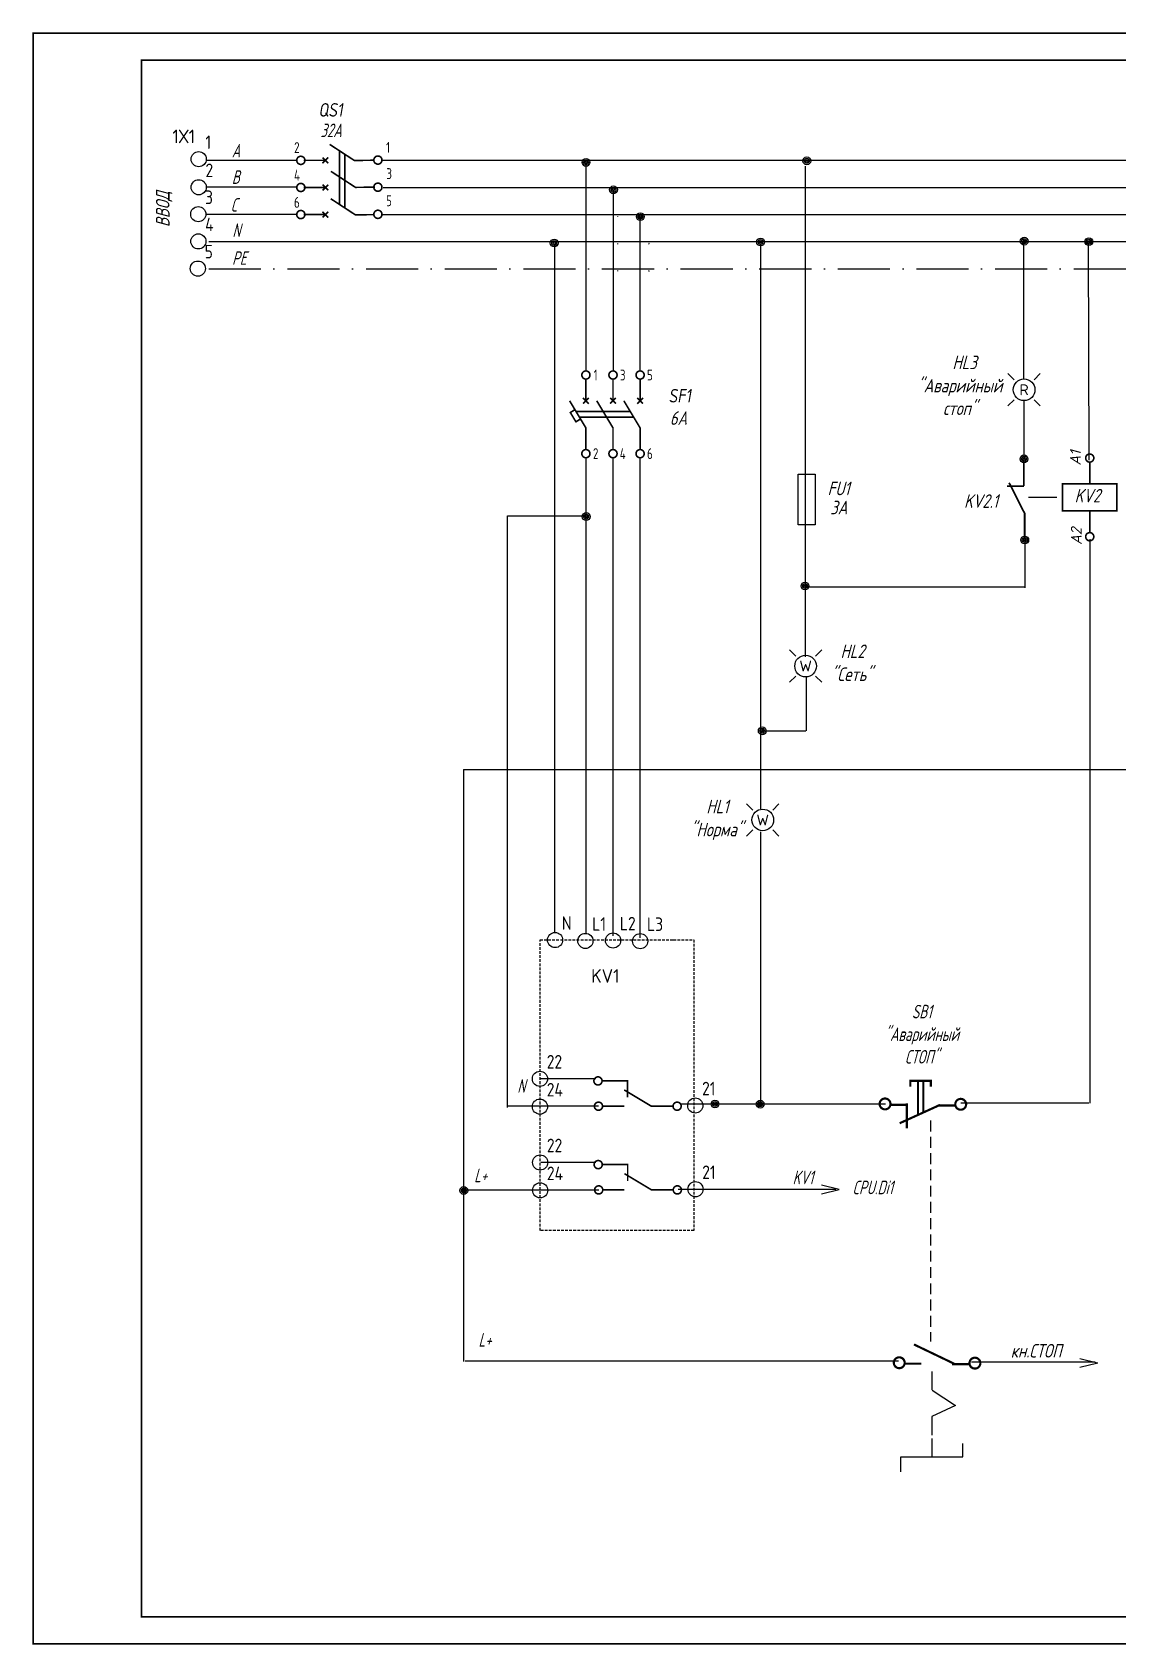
# Model space of a CAD drawing. Header units: millimetres. Extents: x 1510 to 10524, y 7125 to 13164.
# Drawn here: x 3868.4 to 4068.5, y 9989.3 to 10286.6 of the extents above; entities that cross this region are included whole.
import ezdxf
from ezdxf.enums import TextEntityAlignment as Align

# ---------------------------------------------------------------- set-up
doc = ezdxf.new("R2010")
doc.units = ezdxf.units.MM
doc.header["$LTSCALE"] = 4
for name, pattern in [('ACAD_ISO02W100', [15, 12, -3]), ('ACAD_ISO10W100', [18, 12, -3, 0, -3]), ('DASHED', [0.75, 0.5, -0.25]), ('HIDDEN2', [0.1875, 0.125, -0.0625])]:
    doc.linetypes.add(name, pattern=pattern)
for name, color, linetype in [("Contact's", 104, 'Continuous'), ('MISC', 2, 'Continuous'), ('RED_2.5mm^2', 1, 'Continuous'), ('SYMS', 7, 'Continuous'), ('TAGS', 51, 'Continuous'), ('TERMS', 4, 'Continuous')]:
    doc.layers.add(name, color=color, linetype=linetype)
doc.styles.add('ISOCPEUR25.10.00', font='isocpeur.ttf', dxfattribs={"height": 2.5})
doc.styles.add('Simplex00.10.00', font='simplex.shx')
doc.styles.add('Simplex25.085.00', font='simplex.shx', dxfattribs={"width": 0.85, "oblique": 15, "height": 2.5})
doc.styles.add('Simplex25.085.15', font='', dxfattribs={"width": 0.85, "oblique": 15, "height": 2.5})
doc.styles.add('Tah25.10.00', font='tahoma.ttf', dxfattribs={"height": 2.5})
doc.styles.add('WD', font='romans.shx')
doc.styles.add('ГОСТ', font='isocpeur.ttf', dxfattribs={"oblique": 15})
doc.styles.get('Simplex25.085.15').set_extended_font_data('GOST type A')

# ---------------------------------------------------------------- blocks, each defined once
blk = doc.blocks.new('Формат А3')
at = {"color": 0, "linetype": 'Continuous', "const_width": 0.3}
for points in [[(-420, 297), (0, 297), (0, 0), (-420, 0)], [(-400, 5), (-400, 292), (-5, 292), (-5, 5)]]:
    blk.add_lwpolyline(points, close=True, dxfattribs=at)
at = {"color": 0, "linetype": 'Continuous', "style": 'Simplex00.10.00', "oblique": 15}
blk.add_text('Формат А3', height=2.5, dxfattribs=at).set_placement((-33.67, 2.75), align=Align.MIDDLE_CENTER)
blk = doc.blocks.new('S3')
at = {"color": 0, "linetype": 'Continuous', "lineweight": -2, "const_width": 0.3}
for points in [[(5.22, -0.02), (9.75, -2.98), (13.35, -2.96)], [(0.45, -2.97), (4.45, -2.97)], [(3.91, -2.45), (4.97, -3.51)], [(3.91, -3.51), (4.97, -2.45)], [(7.04, -1.19), (7.04, -11.19)], [(8.04, -1.82), (8.04, -11.82)], [(5.45, -4.99), (9.98, -7.95), (13.57, -7.93)], [(0.45, -7.97), (4.45, -7.97)], [(3.91, -7.45), (4.97, -8.51)], [(3.91, -8.51), (4.97, -7.45)], [(5.42, -10.04), (9.94, -13), (13.54, -12.98)], [(0.45, -12.97), (4.45, -12.97)], [(3.91, -12.45), (4.97, -13.51)], [(3.91, -13.51), (4.97, -12.45)]]:
    blk.add_lwpolyline(points, dxfattribs=at)
for points in [[(-0.09, -2.22, -1), (-0.09, -3.72, -1)], [(14.12, -2.17, -1), (14.12, -3.67, -1)], [(-0.09, -7.22, -1), (-0.09, -8.72, -1)], [(14.12, -7.17, -1), (14.12, -8.67, -1)], [(-0.09, -12.22, -1), (-0.09, -13.72, -1)], [(14.12, -12.17, -1), (14.12, -13.67, -1)]]:
    blk.add_lwpolyline(points, format="xyb", close=True, dxfattribs=at)
at = {"color": 0, "linetype": 'Continuous', "lineweight": -2, "style": 'Simplex25.085.00', "oblique": 10, "width": 0.8, "flags": 4}
blk.add_attdef('ЭЛЕМЕНТ', text='', height=2.5, dxfattribs=at).set_placement((13.69, 5.78), align=Align.MIDDLE_RIGHT)
at = {"color": 5, "linetype": 'Continuous', "lineweight": -2, "style": 'Simplex25.085.00', "oblique": 10, "width": 0.8, "flags": 4}
blk.add_attdef('ТОК', text='', height=2.5, dxfattribs=at).set_placement((10.91, 2.33), align=Align.MIDDLE_RIGHT)
at = {"color": 0, "linetype": 'Continuous', "lineweight": 9, "style": 'ISOCPEUR25.10.00', "oblique": 10, "width": 0.85, "flags": 5}
blk.add_attdef('ТИП', text='', height=2.5, dxfattribs=at).set_placement((-4, -6), align=Align.MIDDLE_RIGHT)
at = {"layer": "Contact's", "linetype": 'Continuous', "lineweight": 9, "style": 'Simplex00.10.00', "width": 0.7, "flags": 8}
for tag, p in [('#(2)', (-0.82, -0.62)), ('#(1)', (16, -0.59)), ('#(4)', (-0.79, -5.69)), ('#(3)', (16.21, -5.4)), ('#(6)', (-0.82, -10.72)), ('#(5)', (16.17, -10.41))]:
    blk.add_attdef(tag, text='', height=2, dxfattribs=at).set_placement(p, align=Align.MIDDLE)
blk = doc.blocks.new('HT0002')
blk.add_circle((0, 0), 0.0699)
at = {"style": 'WD'}
for tag, p, width in [('INST', (0.062, 0.42), 0.7), ('LOC', (0.062, 0.25), 0.7), ('DESC1', (0.053, -0.385), 0.8)]:
    blk.add_attdef(tag, p, '', height=0.125, dxfattribs=dict(at, width=width))
at = {"linetype": 'Continuous', "style": 'WD'}
for tag, p, height, width, flags in [('TERM01', (0.062, 0.094), 0.125, 0.8, 8), ('TAGSTRIP', (0.053, -0.229), 0.125, 0.9, 8), ('CAT', (0.213, -0.406), 0.109, 0.8, 1), ('DESC2', (0.053, -0.541), 0.125, 0.8, 8), ('DESC3', (0.053, -0.698), 0.125, 0.8, 8)]:
    blk.add_attdef(tag, p, '', height=height, dxfattribs=dict(at, width=width, flags=flags))
at = {"style": 'WD', "flags": 1}
for tag, p, height in [('X4TERM01', (-0.07, 0), 0.0125), ('X4TERMDESC01', (-0.055, -0.023), 0.025), ('X2TERMDESC01', (-0.006, 0.029), 0.025), ('STRIPSEQ', (0, 0), 0.00125), ('X2TERM01', (0, 0.07), 0.0125), ('X2PIN01', (0.033, 0.084), 0.0125), ('X1TERMDESC01', (0.039, 0.007), 0.025), ('X1TERM01', (0.07, 0), 0.0125), ('X1PIN01', (0.087, 0.016), 0.0125), ('X4PIN01', (-0.114, -0.038), 0.0125), ('LINKTERM', (0, -0.002), 0.00125), ('X8TERM01', (0, -0.07), 0.0125), ('X8TERMDESC01', (0, -0.054), 0.025), ('X8PIN01', (0.026, -0.096), 0.0125)]:
    blk.add_attdef(tag, p, '', height=height, dxfattribs=at)
at = {"linetype": 'Continuous', "style": 'WD', "width": 0.8, "flags": 1}
blk.add_attdef('MFG', text='', height=0.109, dxfattribs=at).set_placement((0.088, -0.406), align=Align.RIGHT)
at = {"style": 'WD', "width": 0.7, "flags": 1}
blk.add_attdef('ASSYCODE', (0.062, -0.281), '', height=0.01, dxfattribs=at)
blk = doc.blocks.new('VT0002')
blk.add_circle((0, 0), 0.0699)
at = {"style": 'WD'}
for tag, p, width in [('INST', (0.062, 0.42), 0.7), ('LOC', (0.062, 0.25), 0.7), ('DESC1', (0.053, -0.385), 0.8)]:
    blk.add_attdef(tag, p, '', height=0.125, dxfattribs=dict(at, width=width))
at = {"linetype": 'Continuous', "style": 'WD'}
for tag, p, height, width, flags in [('TERM01', (0.062, 0.094), 0.125, 0.8, 8), ('TAGSTRIP', (0.053, -0.229), 0.125, 0.9, 8), ('CAT', (0.213, -0.406), 0.109, 0.8, 1), ('DESC2', (0.053, -0.541), 0.125, 0.8, 8), ('DESC3', (0.053, -0.698), 0.125, 0.8, 8)]:
    blk.add_attdef(tag, p, '', height=height, dxfattribs=dict(at, width=width, flags=flags))
at = {"style": 'WD', "flags": 1}
for tag, p, height in [('X4TERM01', (-0.07, 0), 0.0125), ('X4TERMDESC01', (-0.055, -0.023), 0.025), ('X2TERMDESC01', (-0.006, 0.029), 0.025), ('STRIPSEQ', (0, 0), 0.00125), ('X2TERM01', (0, 0.07), 0.0125), ('X2PIN01', (0.033, 0.084), 0.0125), ('X1TERMDESC01', (0.041, -0.003), 0.025), ('X1TERM01', (0.07, 0), 0.0125), ('X1PIN01', (0.087, 0.016), 0.0125), ('X4PIN01', (-0.114, -0.038), 0.0125), ('LINKTERM', (0, -0.002), 0.00125), ('X8TERM01', (0, -0.07), 0.0125), ('X8TERMDESC01', (0, -0.054), 0.025), ('X8PIN01', (0.026, -0.096), 0.0125)]:
    blk.add_attdef(tag, p, '', height=height, dxfattribs=at)
at = {"linetype": 'Continuous', "style": 'WD', "width": 0.8, "flags": 1}
blk.add_attdef('MFG', text='', height=0.109, dxfattribs=at).set_placement((0.088, -0.406), align=Align.RIGHT)
at = {"style": 'WD', "width": 0.7, "flags": 1}
blk.add_attdef('ASSYCODE', (0.062, -0.281), '', height=0.01, dxfattribs=at)
blk = doc.blocks.new('NO_C')
at = {"color": 0, "linetype": 'Continuous', "lineweight": -2, "const_width": 0.3}
for points in [[(13.9, 2.16, -1), (12.4, 2.16, -1)], [(9.24, -12.43, -1), (7.74, -12.43, -1)], [(13.9, -12.34, -1), (12.4, -12.34, -1)]]:
    blk.add_lwpolyline(points, format="xyb", close=True, dxfattribs=at)
for points in [[(13.15, 1.41), (13.15, -2.59), (10.15, -7.59)], [(11.53, -7), (8.34, -7)], [(8.49, -6.96), (8.49, -11.68)], [(13.15, -7.59), (13.15, -11.59)]]:
    blk.add_lwpolyline(points, dxfattribs=at)
at = {"color": 0, "linetype": 'Continuous', "lineweight": -2, "style": 'Simplex25.085.00', "oblique": 10, "width": 0.8, "flags": 4}
blk.add_attdef('ЭЛЕМЕНТ', text='', height=2.5, dxfattribs=at).set_placement((8, 5.48), align=Align.MIDDLE)
at = {"color": 0, "linetype": 'Continuous', "lineweight": 9, "style": 'ISOCPEUR25.10.00', "oblique": 10, "width": 0.85, "flags": 5}
blk.add_attdef('ТИП', text='', height=2.5, dxfattribs=at).set_placement((8, 5.48), align=Align.MIDDLE)
at = {"layer": "Contact's", "linetype": 'Continuous', "lineweight": 9, "style": 'Simplex00.10.00', "width": 0.7, "flags": 4}
for tag, p in [('#(11/ПОДВ.)', (15.47, 2.67)), ('#(14/НЕПОД.)', (7.37, -10.14)), ('#(14/НЕПОД.)', (15.79, -12.21))]:
    blk.add_attdef(tag, text='', height=2, dxfattribs=at).set_placement(p, align=Align.MIDDLE)
blk = doc.blocks.new('WDDOT')
for radius in [0.72, 0.449, 0.223]:
    blk.add_circle((0, 0), radius)
blk = doc.blocks.new('QF - выкл. автоматич. (3пол.)')
at = {"color": 0, "linetype": 'Continuous', "lineweight": -2, "const_width": 0.3}
for points in [[(-0.75, -0.75, -1), (0.75, -0.75, -1)], [(4.25, -0.75, -1), (5.75, -0.75, -1)], [(9.25, -0.75, -1), (10.75, -0.75, -1)], [(-0.75, -15.25, -1), (0.75, -15.25, -1)], [(4.25, -15.25, -1), (5.75, -15.25, -1)], [(9.25, -15.25, -1), (10.75, -15.25, -1)]]:
    blk.add_lwpolyline(points, format="xyb", close=True, dxfattribs=at)
for points in [[(0, -5.5), (0, -1.5)], [(5, -5.5), (5, -1.5)], [(10, -5.5), (10, -1.5)], [(0, -14.5), (0, -10.5), (-3, -5.5)], [(-0.53, -6.03), (0.53, -4.97)], [(0.53, -6.03), (-0.53, -4.97)], [(5, -14.5), (5, -10.5), (2, -5.5)], [(4.47, -6.03), (5.53, -4.97)], [(5.53, -6.03), (4.47, -4.97)], [(10, -14.5), (10, -10.5), (7, -5.5)], [(9.47, -6.03), (10.53, -4.97)], [(10.53, -6.03), (9.47, -4.97)], [(-2.01, -7.14), (-2.87, -7.66), (-1.84, -9.37), (-0.99, -8.86)], [(-1.8, -7.5), (8.2, -7.5)], [(-1.2, -8.5), (8.8, -8.5)]]:
    blk.add_lwpolyline(points, dxfattribs=at)
at = {"color": 0, "linetype": 'Continuous', "lineweight": -2, "style": 'Simplex25.085.00', "oblique": 10, "width": 0.8, "flags": 4}
blk.add_attdef('ЭЛЕМЕНТ', text='', height=2.5, dxfattribs=at).set_placement((-4, -6), align=Align.MIDDLE_RIGHT)
at = {"color": 0, "linetype": 'Continuous', "lineweight": 9, "style": 'ISOCPEUR25.10.00', "oblique": 10, "width": 0.85, "flags": 5}
blk.add_attdef('ТИП', text='', height=2.5, dxfattribs=at).set_placement((-4, -6), align=Align.MIDDLE_RIGHT)
at = {"color": 5, "linetype": 'Continuous', "lineweight": -2, "style": 'Simplex25.085.00', "oblique": 10, "width": 0.8, "flags": 4}
blk.add_attdef('ТОК', text='', height=2.5, dxfattribs=at).set_placement((-4, -11.25), align=Align.MIDDLE_RIGHT)
at = {"layer": "Contact's", "linetype": 'Continuous', "lineweight": 9, "style": 'Simplex00.10.00', "width": 0.7, "flags": 8}
for tag, p in [('#(1)', (1.8, -0.75)), ('#(3)', (6.8, -0.75)), ('#(5)', (11.8, -0.75)), ('#(2)', (1.8, -15.25)), ('#(4)', (6.8, -15.25)), ('#(6)', (11.8, -15.25))]:
    blk.add_attdef(tag, text='', height=2, dxfattribs=at).set_placement(p, align=Align.MIDDLE)
blk = doc.blocks.new('HLT1R')
for p, q in [((-0.115, 0.115), (-0.186, 0.186)), ((0.115, 0.115), (0.186, 0.186)), ((-0.115, -0.115), (-0.186, -0.186)), ((0.115, -0.115), (0.186, -0.186))]:
    blk.add_line(p, q)
blk.add_circle((0, 0), 0.125)
at = {"style": 'WD', "width": 0.7}
for tag, p in [('INST', (0.006, 0.528)), ('LOC', (0.006, 0.359))]:
    blk.add_attdef(tag, text='', height=0.125, dxfattribs=at).set_placement(p, align=Align.CENTER)
at = {"style": 'WD'}
blk.add_attdef('TAG1', text='', height=0.125, dxfattribs=at).set_placement((0, 0.202), align=Align.CENTER)
blk.add_attdef('COLOR', text='', height=0.125, dxfattribs=at).set_placement((0, 0), align=Align.MIDDLE)
at = {"style": 'WD', "flags": 1}
for tag, p in [('X4TERM01', (-0.125, 0)), ('X1TERM02', (0.125, 0))]:
    blk.add_attdef(tag, p, '', height=0.0125, dxfattribs=at)
at = {"linetype": 'Continuous', "style": 'WD', "flags": 9}
blk.add_attdef('ASSYCODE', text='', height=0.01, dxfattribs=at).set_placement((-0.003, 0.098), align=Align.CENTER)
at = {"style": 'WD', "flags": 9}
blk.add_attdef('FAMILY', text='', height=0.01, dxfattribs=at).set_placement((-0.005, 0.161), align=Align.CENTER)
at = {"linetype": 'Continuous', "style": 'WD', "flags": 1}
for tag, p in [('MFG', (0, 0.121)), ('CAT', (0, 0.14))]:
    blk.add_attdef(tag, text='', height=0.01, dxfattribs=at).set_placement(p, align=Align.MIDDLE)
at = {"style": 'WD'}
for tag, p, width in [('DESC1', (1.125, 0), 0.9), ('WDTAGALT', (1.125, -0.312), 0.7)]:
    blk.add_attdef(tag, p, '', height=0.125, dxfattribs=dict(at, width=width))
at = {"linetype": 'Continuous', "style": 'WD', "flags": 8}
blk.add_attdef('TERM01', text='', height=0.125, dxfattribs=at).set_placement((-0.175, -0.031), align=Align.TOP_RIGHT)
blk.add_attdef('TERM02', text='', height=0.125, dxfattribs=at).set_placement((0.175, -0.031), align=Align.TOP_LEFT)
at = {"style": 'WD', "width": 0.9}
blk.add_attdef('DESC2', text='', height=0.125, dxfattribs=at).set_placement((1.125, -0.031), align=Align.TOP_LEFT)
blk = doc.blocks.new('Coil')
at = {"color": 0, "linetype": 'Continuous', "lineweight": -2, "const_width": 0.3}
blk.add_lwpolyline([(5.5, -5), (10.5, -5), (10.5, 5), (5.5, 5)], close=True, dxfattribs=at)
for points in [[(0.75, -0.75, -1), (0.75, 0.75, -1)], [(15.25, -0.75, -1), (15.25, 0.75, -1)]]:
    blk.add_lwpolyline(points, format="xyb", close=True, dxfattribs=at)
for points in [[(5.5, 0), (1.5, 0)], [(10.5, 0), (14.5, 0)]]:
    blk.add_lwpolyline(points, dxfattribs=at)
at = {"color": 0, "linetype": 'Continuous', "lineweight": -2, "style": 'Simplex25.085.00', "oblique": 10, "width": 0.8, "flags": 4}
blk.add_attdef('ЭЛЕМЕНТ', text='', height=2.5, dxfattribs=at).set_placement((8, 7.5), align=Align.MIDDLE)
at = {"color": 0, "linetype": 'Continuous', "lineweight": 9, "style": 'ISOCPEUR25.10.00', "oblique": 10, "width": 0.85, "flags": 5}
blk.add_attdef('ТИП', text='', height=2.5, dxfattribs=at).set_placement((8, 7.5), align=Align.MIDDLE)
at = {"color": 0, "linetype": 'Continuous', "lineweight": 9, "style": 'Tah25.10.00', "width": 0.8, "flags": 8}
blk.add_attdef('ОБМОТКА', text='', height=2.5, dxfattribs=at).set_placement((8, 0), align=Align.MIDDLE)
at = {"layer": "Contact's", "linetype": 'Continuous', "lineweight": 9, "style": 'Simplex00.10.00', "width": 0.7, "flags": 8}
for tag, p in [('#(A1/L)', (0.75, -2.3)), ('#(A2/N)', (15.25, -2.3))]:
    blk.add_attdef(tag, text='', height=2, dxfattribs=at).set_placement(p, align=Align.MIDDLE)

msp = doc.modelspace()

# ---------------------------------------------------------------- linework, layer by layer
at = {"color": 1, "linetype": 'Continuous', "ltscale": 0.6}
for p, q in [((3917.17, 10263.03), (3900.59, 10263.03)), ((3917.17, 10258.06), (3900.59, 10258.06)), ((3917.17, 10253.03), (3900.53, 10253.03)), ((4051.25, 10222.81), (4051.25, 10248.41)), ((4063.12, 10247.76), (4063.2, 10207.73)), ((4051.27, 10207.99), (4051.27, 10218.7)), ((3956, 10197.48), (3970.51, 10197.48)), ((4051.4, 10193.04), (4051.4, 10184.19)), ((4063.45, 10089.2), (4063.45, 10193.18)), ((4051.35, 10184.35), (4011.02, 10184.35)), ((4011.07, 10167.73), (4011.07, 10157.85)), ((4003.06, 10157.85), (4011.05, 10157.85)), ((3947.94, 10150.71), (3947.94, 10041.6))]:
    msp.add_line(p, q, dxfattribs=at)
at = {"color": 1, "ltscale": 1.2}
for p, q in [((4010.97, 10171.48), (4010.97, 10261.93)), ((3980.48, 10224.2), (3980.48, 10252.65))]:
    msp.add_line(p, q, dxfattribs=at)
at = {"color": 3, "linetype": 'Continuous', "ltscale": 0.6}
msp.add_line((4003.06, 10158.21), (4003.06, 10157.78), dxfattribs=at)
at = {"linetype": 'DASHED'}
msp.add_line((4033.99, 10085.98), (4033.99, 10045.26), dxfattribs=at)
at = {"linetype": 'Continuous', "ltscale": 0.6}
for p, q in [((4034.29, 10039.72), (4034.29, 10036.33)), ((4034.33, 10036.3), (4038.61, 10033.45)), ((4038.61, 10033.45), (4034.24, 10031.4)), ((4034.24, 10031.4), (4034.24, 10028.01)), ((4034.25, 10027.37), (4034.25, 10023.99)), ((4039.99, 10024.02), (4039.99, 10026.45)), ((4028.52, 10024.01), (4039.97, 10024.01)), ((4028.54, 10021.24), (4028.54, 10024.02))]:
    msp.add_line(p, q, dxfattribs=at)
at = {"ltscale": 0.2, "const_width": 0.33}
for points in [[(4051.23, 10202.96), (4051.23, 10207.58)], [(4051.39, 10193.13), (4051.38, 10197.93), (4048.52, 10203.58)], [(4051.23, 10202.96), (4048.11, 10202.96)]]:
    msp.add_lwpolyline(points, dxfattribs=at)
at = {"linetype": 'Continuous', "ltscale": 0.6}
msp.add_lwpolyline([(4009.63, 10205.14), (4012.74, 10205.14), (4012.74, 10195.84), (4009.63, 10195.84)], close=True, dxfattribs=at)
at = {"color": 1, "linetype": 'Continuous', "ltscale": 0.6}
msp.add_lwpolyline([(3947.94, 10150.71), (4159.13, 10150.71)], dxfattribs=at)
at = {"linetype": 'HIDDEN2'}
msp.add_lwpolyline([(3986.6, 10119.34), (3990.41, 10119.34), (3990.41, 10065.73), (3962.02, 10065.73), (3962.02, 10119.34), (3986.6, 10119.34)], dxfattribs=at)
at = {"const_width": 0.4}
for points in [[(4030.29, 10092.27), (4030.29, 10093.32), (4034.09, 10093.32), (4034.09, 10092.26)], [(4031.71, 10093.3), (4031.71, 10087.16)], [(4032.71, 10093.3), (4032.71, 10087.56)], [(4026.47, 10088.88), (4029.72, 10088.88)], [(4028.34, 10085.5), (4035.75, 10088.87)], [(4029.65, 10089.14), (4029.65, 10084.56)], [(4035.35, 10088.78), (4038.59, 10088.78)], [(4030.96, 10044.72), (4038.38, 10041.16)], [(4029.1, 10041.16), (4032.34, 10041.16)], [(4037.98, 10041.07), (4041.22, 10041.07)]]:
    msp.add_lwpolyline(points, dxfattribs=at)
for points in [[(4026.64, 10089.06, 1), (4024.64, 10089.06, 1), (4026.64, 10089.06, 1)], [(4040.59, 10088.99, 1), (4038.59, 10088.99, 1), (4040.59, 10088.99, 1)], [(4029.26, 10041.34, 1), (4027.26, 10041.34, 1), (4029.26, 10041.34, 1)], [(4043.21, 10041.27, 1), (4041.21, 10041.27, 1), (4043.21, 10041.27, 1)]]:
    msp.add_lwpolyline(points, format="xyb", dxfattribs=at)
at = {"layer": 'RED_2.5mm^2', "linetype": 'Continuous', "ltscale": 0.2}
for p, q in [((3933.07, 10263.05), (4274.55, 10263.05)), ((3970.51, 10224.35), (3970.51, 10262.65)), ((3933.12, 10258.05), (4274.55, 10258.05)), ((3975.56, 10224.36), (3975.56, 10257.6)), ((3933.01, 10253.05), (4274.66, 10253.05)), ((3900.95, 10248.05), (4274.55, 10248.05)), ((3964.74, 10120.67), (3964.74, 10247.65)), ((4002.65, 10247.49), (4002.65, 10143.45)), ((3970.51, 10120.48), (3970.51, 10208.16)), ((3975.49, 10120.03), (3975.49, 10208.15)), ((3980.5, 10119.7), (3980.5, 10208.03)), ((3956, 10088.41), (3956, 10197.48)), ((4002.7, 10139.2), (4002.7, 10088.76)), ((3962.16, 10093.77), (3972.31, 10093.77)), ((3972.81, 10088.65), (3955.97, 10088.65)), ((4025.72, 10089), (3987.85, 10089)), ((4063.24, 10089.2), (4039.62, 10089.2)), ((3962.2, 10078.34), (3972.34, 10078.34)), ((3972.88, 10073.15), (3948.03, 10073.15)), ((4016.54, 10073.31), (3987.47, 10073.31)), ((4028.09, 10041.65), (3948.2, 10041.65)), ((4064.36, 10041.44), (4041.57, 10041.44))]:
    msp.add_line(p, q, dxfattribs=at)
at = {"layer": 'RED_2.5mm^2', "linetype": 'ACAD_ISO10W100', "ltscale": 0.2}
msp.add_line((3900.95, 10243.05), (4274.66, 10243.05), dxfattribs=at)
at = {"layer": 'RED_2.5mm^2', "ltscale": 1.2}
for centre in [(3976.33, 10252.65), (3976.33, 10247.65), (3982.14, 10247.65), (3976.33, 10242.65), (3982.14, 10242.65)]:
    msp.add_arc(centre, 0.05, 90, 270, dxfattribs=at)
at = {"layer": 'SYMS', "linetype": 'ACAD_ISO02W100', "ltscale": 0.2}
msp.add_line((4052.06, 10200.91), (4057.34, 10200.91), dxfattribs=at)
at = {"layer": 'SYMS', "linetype": 'Continuous', "ltscale": 0.2}
for p, q in [((4017.16, 10073.27), (4013.9, 10074.07)), ((4017.2, 10073.24), (4013.93, 10072.43)), ((4064.81, 10041.29), (4061.54, 10042.09)), ((4064.85, 10041.26), (4061.57, 10040.45))]:
    msp.add_line(p, q, dxfattribs=at)

# ---------------------------------------------------------------- block references
msp.add_blockref('Формат А3', (4288.55, 9989.5))
at = {"linetype": 'Continuous', "ltscale": 0.2}
ref = msp.add_blockref('S3', (3918.01, 10266), dxfattribs=at)
ref.add_attrib('ЭЛЕМЕНТ', 'QS1', dxfattribs={"color": 0, "linetype": 'Continuous', "lineweight": -2, "height": 2.5, "style": 'Simplex25.085.00', "oblique": 10, "width": 0.8, "flags": 4}).set_placement((3925.67, 10272.34), align=Align.MIDDLE_RIGHT)
ref.add_attrib('#(1)', '1', dxfattribs={"layer": "Contact's", "linetype": 'Continuous', "lineweight": 9, "height": 2, "style": 'Simplex00.10.00', "width": 0.7, "flags": 8}).set_placement((3934.02, 10265.41), align=Align.MIDDLE)
ref.add_attrib('#(3)', '3', dxfattribs={"layer": "Contact's", "linetype": 'Continuous', "lineweight": 9, "height": 2, "style": 'Simplex00.10.00', "width": 0.7, "flags": 8}).set_placement((3934.22, 10260.59), align=Align.MIDDLE)
ref.add_attrib('#(5)', '5', dxfattribs={"layer": "Contact's", "linetype": 'Continuous', "lineweight": 9, "height": 2, "style": 'Simplex00.10.00', "width": 0.7, "flags": 8}).set_placement((3934.18, 10255.58), align=Align.MIDDLE)
ref.add_attrib('#(2)', '2', dxfattribs={"layer": "Contact's", "linetype": 'Continuous', "lineweight": 9, "height": 2, "style": 'Simplex00.10.00', "width": 0.7, "flags": 8}).set_placement((3917.19, 10265.38), align=Align.MIDDLE)
ref.add_attrib('#(4)', '4', dxfattribs={"layer": "Contact's", "linetype": 'Continuous', "lineweight": 9, "height": 2, "style": 'Simplex00.10.00', "width": 0.7, "flags": 8}).set_placement((3917.22, 10260.3), align=Align.MIDDLE)
ref.add_attrib('#(6)', '6', dxfattribs={"layer": "Contact's", "linetype": 'Continuous', "lineweight": 9, "height": 2, "style": 'Simplex00.10.00', "width": 0.7, "flags": 8}).set_placement((3917.19, 10255.28), align=Align.MIDDLE)
ref = msp.add_blockref('QF - выкл. автоматич. (3пол.)', (3970.48, 10224.2))
ref.add_attrib('ЭЛЕМЕНТ', 'SF1', dxfattribs={"color": 0, "linetype": 'Continuous', "lineweight": -2, "height": 2.5, "style": 'Simplex25.085.00', "oblique": 10, "width": 0.8}).set_placement((3989.88, 10219.63), align=Align.MIDDLE_RIGHT)
ref.add_attrib('#(1)', '1', dxfattribs={"layer": "Contact's", "linetype": 'Continuous', "lineweight": 9, "height": 2, "style": 'Simplex00.10.00', "width": 0.7}).set_placement((3972.28, 10223.45), align=Align.MIDDLE)
ref.add_attrib('#(3)', '3', dxfattribs={"layer": "Contact's", "linetype": 'Continuous', "lineweight": 9, "height": 2, "style": 'Simplex00.10.00', "width": 0.7}).set_placement((3977.28, 10223.45), align=Align.MIDDLE)
ref.add_attrib('#(5)', '5', dxfattribs={"layer": "Contact's", "linetype": 'Continuous', "lineweight": 9, "height": 2, "style": 'Simplex00.10.00', "width": 0.7}).set_placement((3982.28, 10223.45), align=Align.MIDDLE)
ref.add_attrib('#(2)', '2', dxfattribs={"layer": "Contact's", "linetype": 'Continuous', "lineweight": 9, "height": 2, "style": 'Simplex00.10.00', "width": 0.7}).set_placement((3972.28, 10208.95), align=Align.MIDDLE)
ref.add_attrib('#(4)', '4', dxfattribs={"layer": "Contact's", "linetype": 'Continuous', "lineweight": 9, "height": 2, "style": 'Simplex00.10.00', "width": 0.7}).set_placement((3977.28, 10208.95), align=Align.MIDDLE)
ref.add_attrib('#(6)', '6', dxfattribs={"layer": "Contact's", "linetype": 'Continuous', "lineweight": 9, "height": 2, "style": 'Simplex00.10.00', "width": 0.7}).set_placement((3982.28, 10208.95), align=Align.MIDDLE)
at = {"linetype": 'Continuous', "ltscale": 0.2, "rotation": 270}
for p in [(3985.14, 10101.79), (3985.18, 10086.36)]:
    msp.add_blockref('NO_C', p, dxfattribs=at)
at = {"layer": 'SYMS', "linetype": 'Continuous', "ltscale": 0.2}
ref = msp.add_blockref('HT0002', (3899.09, 10263.25), dxfattribs=dict(at, xscale=20, yscale=20, zscale=20))
ref.add_attrib('TERM01', '1', (3900.34, 10265.13), dxfattribs={"layer": 'TERMS', "linetype": 'Continuous', "height": 2.5, "style": 'WD', "width": 0.8, "flags": 8})
ref.add_attrib('TAGSTRIP', '1Х1', (3894.25, 10266.19), dxfattribs={"layer": 'TAGS', "linetype": 'Continuous', "height": 2.5, "style": 'WD', "width": 0.9, "flags": 8})
at = {"layer": 'SYMS', "ltscale": 1.2}
for p in [(3970.51, 10262.65), (3975.56, 10257.6), (3980.52, 10252.65), (3964.64, 10247.78)]:
    msp.add_blockref('WDDOT', p, dxfattribs=at)
at = {"layer": 'SYMS', "linetype": 'Continuous', "ltscale": 0.2}
for p in [(4011.22, 10262.93), (4002.69, 10247.97), (4051.3, 10248.12), (4063.22, 10248.04), (3970.54, 10197.35), (4010.89, 10184.55), (4003, 10157.84), (3994.28, 10089.04), (4002.62, 10089.02), (3947.97, 10073.1)]:
    msp.add_blockref('WDDOT', p, dxfattribs=at)
ref = msp.add_blockref('HT0002', (3899.09, 10258.07), dxfattribs=dict(at, xscale=20, yscale=20, zscale=20))
ref.add_attrib('TERM01', '2', (3900.34, 10259.94), dxfattribs={"layer": 'TERMS', "linetype": 'Continuous', "height": 2.5, "style": 'WD', "width": 0.8, "flags": 8})
ref = msp.add_blockref('HT0002', (3899.01, 10253.1), dxfattribs=dict(at, xscale=20, yscale=20, zscale=20))
ref.add_attrib('TERM01', '3', (3900.26, 10254.97), dxfattribs={"layer": 'TERMS', "linetype": 'Continuous', "height": 2.5, "style": 'WD', "width": 0.8, "flags": 8})
ref = msp.add_blockref('HT0002', (3899.03, 10248.09), dxfattribs=dict(at, xscale=20, yscale=20, zscale=20))
ref.add_attrib('TERM01', '4', (3900.28, 10249.97), dxfattribs={"layer": 'TERMS', "linetype": 'Continuous', "height": 2.5, "style": 'WD', "width": 0.8, "flags": 8})
ref = msp.add_blockref('HT0002', (3898.94, 10243.07), dxfattribs=dict(at, xscale=20, yscale=20, zscale=20))
ref.add_attrib('TERM01', '5', (3900.19, 10244.95), dxfattribs={"layer": 'TERMS', "linetype": 'Continuous', "height": 2.5, "style": 'WD', "width": 0.8, "flags": 8})
ref = msp.add_blockref('HLT1R', (4051.27, 10220.73), dxfattribs=dict(at, xscale=16, yscale=16, zscale=16))
ref.add_attrib('COLOR', 'R', dxfattribs={"layer": 'MISC', "height": 2, "style": 'WD'}).set_placement((4051.27, 10220.73), align=Align.MIDDLE)
at = {"layer": 'SYMS', "ltscale": 0.2, "rotation": 180}
for p in [(4051.27, 10207.99), (4051.4, 10193.04)]:
    msp.add_blockref('WDDOT', p, dxfattribs=at)
at = {"layer": 'SYMS', "linetype": 'Continuous', "ltscale": 0.2, "rotation": 90}
msp.add_blockref('Coil', (4063.38, 10192.89), dxfattribs=at)
at = {"layer": 'SYMS', "linetype": 'Continuous', "ltscale": 0.2}
ref = msp.add_blockref('HLT1R', (4011, 10169.79), dxfattribs=dict(at, xscale=16, yscale=16, zscale=16))
ref.add_attrib('COLOR', 'W', dxfattribs={"layer": 'MISC', "height": 2, "style": 'WD'}).set_placement((4011, 10169.79), align=Align.MIDDLE)
ref = msp.add_blockref('HLT1R', (4003.09, 10141.41), dxfattribs=dict(at, xscale=16, yscale=16, zscale=16))
ref.add_attrib('COLOR', 'W', dxfattribs={"layer": 'MISC', "height": 2, "style": 'WD'}).set_placement((4003.09, 10141.41), align=Align.MIDDLE)
ref = msp.add_blockref('VT0002', (3964.8, 10119.28), dxfattribs=dict(at, xscale=20, yscale=20, zscale=20))
ref.add_attrib('TERM01', 'N', (3966.05, 10121.15), dxfattribs={"layer": 'TERMS', "linetype": 'Continuous', "height": 2.5, "style": 'WD', "width": 0.8, "flags": 8})
ref = msp.add_blockref('VT0002', (3970.39, 10119.11), dxfattribs=dict(at, xscale=20, yscale=20, zscale=20))
ref.add_attrib('TERM01', 'L1', (3971.64, 10120.98), dxfattribs={"layer": 'TERMS', "linetype": 'Continuous', "height": 2.5, "style": 'WD', "width": 0.8, "flags": 8})
ref.add_attrib('TAGSTRIP', 'KV1', (3971.45, 10111.41), dxfattribs={"layer": 'TAGS', "linetype": 'Continuous', "height": 2.5, "style": 'WD', "width": 0.9, "flags": 8})
ref = msp.add_blockref('VT0002', (3975.49, 10119.18), dxfattribs=dict(at, xscale=20, yscale=20, zscale=20))
ref.add_attrib('TERM01', 'L2', (3976.74, 10121.05), dxfattribs={"layer": 'TERMS', "linetype": 'Continuous', "height": 2.5, "style": 'WD', "width": 0.8, "flags": 8})
ref = msp.add_blockref('VT0002', (3980.5, 10119.06), dxfattribs=dict(at, xscale=20, yscale=20, zscale=20))
ref.add_attrib('TERM01', 'L3', (3981.75, 10120.94), dxfattribs={"layer": 'TERMS', "linetype": 'Continuous', "height": 2.5, "style": 'WD', "width": 0.8, "flags": 8})
ref = msp.add_blockref('VT0002', (3962.01, 10093.7), dxfattribs=dict(at, xscale=20, yscale=20, zscale=20))
ref.add_attrib('TERM01', '22', (3963.26, 10095.58), dxfattribs={"layer": 'TERMS', "linetype": 'Continuous', "height": 2.5, "style": 'WD', "width": 0.8, "flags": 8})
ref = msp.add_blockref('VT0002', (3962.01, 10088.56), dxfattribs=dict(at, xscale=20, yscale=20, zscale=20))
ref.add_attrib('TERM01', '24', (3963.26, 10090.43), dxfattribs={"layer": 'TERMS', "linetype": 'Continuous', "height": 2.5, "style": 'WD', "width": 0.8, "flags": 8})
ref = msp.add_blockref('VT0002', (3990.65, 10088.76), dxfattribs=dict(at, xscale=20, yscale=20, zscale=20))
ref.add_attrib('TERM01', '21', (3991.9, 10090.64), dxfattribs={"layer": 'TERMS', "linetype": 'Continuous', "height": 2.5, "style": 'WD', "width": 0.8, "flags": 8})
ref = msp.add_blockref('VT0002', (3962.04, 10078.27), dxfattribs=dict(at, xscale=20, yscale=20, zscale=20))
ref.add_attrib('TERM01', '22', (3963.29, 10080.15), dxfattribs={"layer": 'TERMS', "linetype": 'Continuous', "height": 2.5, "style": 'WD', "width": 0.8, "flags": 8})
ref = msp.add_blockref('VT0002', (3962.04, 10073.13), dxfattribs=dict(at, xscale=20, yscale=20, zscale=20))
ref.add_attrib('TERM01', '24', (3963.29, 10075.01), dxfattribs={"layer": 'TERMS', "linetype": 'Continuous', "height": 2.5, "style": 'WD', "width": 0.8, "flags": 8})
ref = msp.add_blockref('VT0002', (3990.68, 10073.33), dxfattribs=dict(at, xscale=20, yscale=20, zscale=20))
ref.add_attrib('TERM01', '21', (3991.93, 10075.21), dxfattribs={"layer": 'TERMS', "linetype": 'Continuous', "height": 2.5, "style": 'WD', "width": 0.8, "flags": 8})

# ---------------------------------------------------------------- texts
at = {"style": 'Simplex25.085.15', "oblique": 15, "width": 0.85}
for s, p in [('32А', (3921.53, 10267.31)), ('A', (3905.17, 10263.56)), ('B', (3905.2, 10258.69)), ('C', (3904.97, 10253.57)), ('N', (3905.3, 10248.88)), ('PE', (3905.25, 10243.76)), ('N', (3957.83, 10091.13)), ('L+', (3949.88, 10074.63)), ('KV1', (4008.6, 10074.25)), ('CPU.Di1', (4019.61, 10072.41)), ('L+', (3950.67, 10044.3))]:
    msp.add_text(s, height=2.5, dxfattribs=at).set_placement(p)
at = {"insert": (4032.42, 10096.5), "char_height": 2.5, "width": 6.6544, "attachment_point": 8, "style": 'Simplex25.085.15'}
msp.add_mtext('SB1\\P"Аварийный СТОП"', dxfattribs=at)
at = {"layer": 'SYMS', "linetype": 'Continuous', "ltscale": 0.2, "style": 'ГОСТ', "oblique": 15}
for s, p in [('А1', (4061.73, 10206.75)), ('А2', (4061.9, 10192.13))]:
    msp.add_text(s, height=2, rotation=90, dxfattribs=at).set_placement(p)
at = {"layer": 'SYMS', "linetype": 'Continuous', "insert": (3891.21, 10254.01), "char_height": 2.5, "width": 21.8857, "attachment_point": 2, "rotation": 90}
msp.add_mtext('{\\Fsimplex|c204;\\Q15;\\W0.75;\\C0;ВВОД}', dxfattribs=at)
at = {"layer": 'SYMS', "linetype": 'Continuous', "char_height": 2.5}
for s, insert, width, attachment_point in [('{\\Fsimplex|c0;\\Q15;\\W0.75;\\C0;HL3}', (4040.31, 10227.03), 7.0259, 2), ('{\\Fsimplex|c204;\\Q15;\\W0.75;\\C0;"Аварийный стоп"}', (4039.45, 10222.74), 19.6011, 2), ('{\\Fsimplex|c0;\\Q15;\\W0.75;\\C0;6\\Fsimplex|c204;А}', (3987.55, 10216.76), 7.0259, 2), ('{\\Fsimplex|c0;\\Q15;\\W0.75;\\C0;FU1}', (4017.08, 10203.78), 7.0259, 2), ('{\\Fsimplex|c0;\\Q15;\\W0.75;\\C0;KV2\\Fsimplex|c204;.1}', (4040.21, 10201.46), 10.0177, 1), ('{\\Fsimplex|c0;\\Q15;\\W0.75;\\C0;KV2}', (4060.6, 10202.46), 10.0177, 1), ('{\\Fsimplex|c0;\\Q15;\\W0.75;\\C0;3\\Fsimplex|c204;А}', (4017.1, 10200.27), 7.0259, 2), ('{\\Fsimplex|c0;\\Q15;\\W0.75;\\C0;HL2}', (4019.66, 10173.77), 7.0259, 2), ('{\\Fsimplex|c204;\\Q15;\\W0.75;\\C0;"Сеть"}', (4019.5, 10169.53), 7.0259, 2), ('{\\Fsimplex|c0;\\Q15;\\W0.75;\\C0;HL1}', (3994.74, 10145.14), 7.0259, 2), ('{\\Fsimplex|c204;\\Q15;\\W0.75;\\C0;"Норма"}', (3994.58, 10140.9), 7.0259, 2), ('{\\Fsimplex|c204;\\Q15;\\W0.75;\\C0;кн.СТОП}', (4048.81, 10044.8), 9.5254, 1)]:
    msp.add_mtext(s, dxfattribs=dict(at, insert=insert, width=width, attachment_point=attachment_point))

doc.saveas('drawing.dxf')
